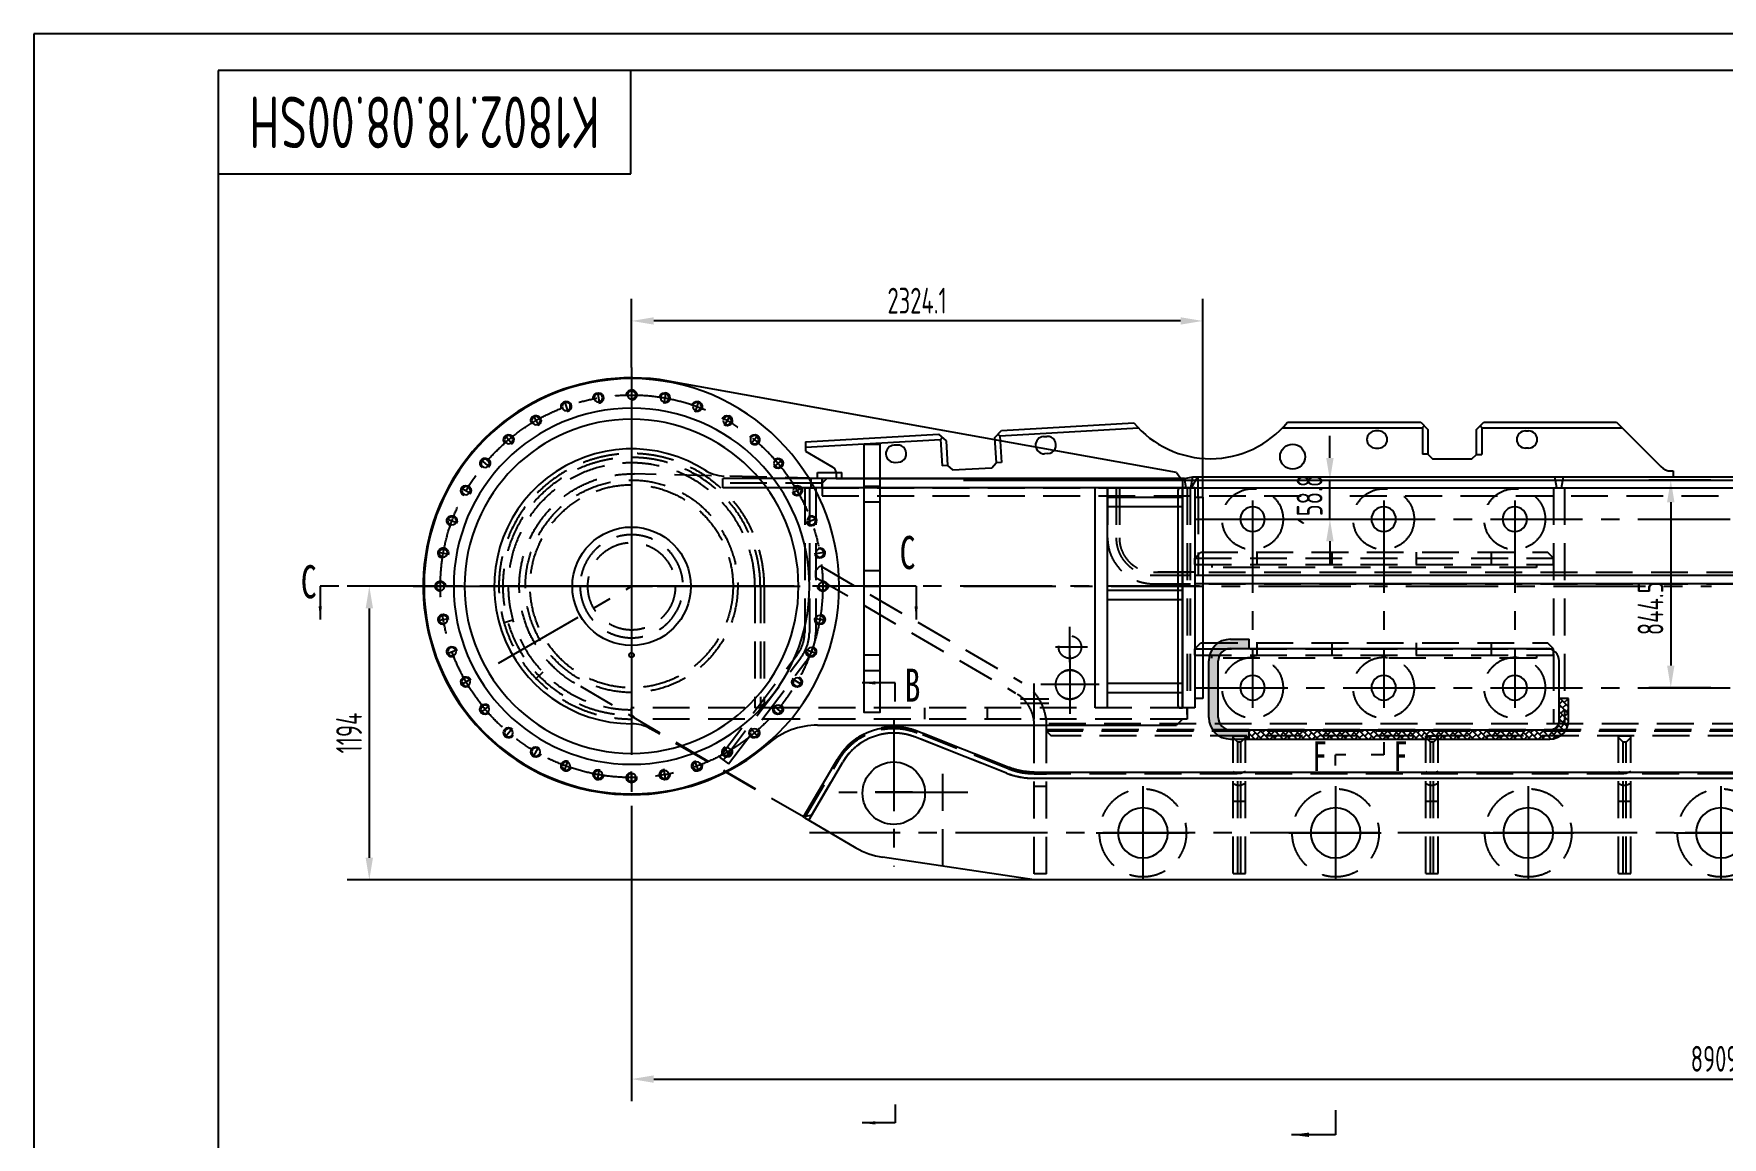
# Model space of a CAD drawing. Header units: millimetres. Extents: x -409 to 12191, y 126 to 9211.
# Drawn here: x -409 to 6462, y 4723 to 9211 of the extents above; entities that cross this region are included whole.
import ezdxf
from ezdxf.enums import TextEntityAlignment as Align

# ---------------------------------------------------------------- set-up
doc = ezdxf.new("R2010")
doc.units = ezdxf.units.MM
doc.header["$LTSCALE"] = 300
doc.linetypes.add('F', pattern=[0.75, 0.5, -0.25])
doc.linetypes.add('G', pattern=[2, 1.25, -0.25, 0.25, -0.25])
for name, color, linetype in [('01', 7, 'Continuous'), ('02', 1, 'Continuous'), ('04', 2, 'F'), ('05', 4, 'G'), ('08', 1, 'Continuous'), ('11', 3, 'Continuous')]:
    doc.layers.add(name, color=color, linetype=linetype)
doc.styles.get("Standard").update_dxf_attribs({"font": 'isocp', "width": 0.707, "bigfont": 'intecad.shx'})
doc.dimstyles.new('INTE', dxfattribs={"dimscale": 30, "dimtxt": 3.5, "dimasz": 3, "dimexe": 3, "dimexo": 0, "dimgap": 1, "dimtad": 1, "dimdec": 3, "dimdsep": 46, "dimtxsty": 'Standard', "dimcen": 0, "dimclrd": 1, "dimclre": 1, "dimclrt": 3, "dimaunit": 1, "dimadec": 0, "dimazin": 0, "dimtfac": 1, "dimtdec": 3, "dimtmove": 0, "dimatfit": 0, "dimfxl": 1, "dimarcsym": 0})

# ---------------------------------------------------------------- blocks, each defined once
blk = doc.blocks.new('qwerqwer')
at = {"layer": '01'}
for p, q in [((2543.1, 13184.2), (2275.9, 13289.4)), ((1841.6, 12952.1), (1979.9, 13187.3)), ((2646.9, 13143.3), (2589, 13166.1)), ((9410.6, 13122.1), (2758.6, 13122.1)), ((1841.6, 12952.1), (2033.7, 12839.8)), ((2758.6, 12709.1), (2142.4, 12801.5)), ((8686.6, 12709.1), (2758.6, 12709.1))]:
    blk.add_line(p, q, dxfattribs=at)
for centre, radius, start, end in [((2187.6, 13065.1), 241, 68.51198, 149.5479), ((2758.6, 13427.1), 305, 248.51198, 270), ((2187.6, 13103.1), 305, 239.68437, 261.47489)]:
    blk.add_arc(centre, radius, start, end, dxfattribs=at)
at = {"layer": '05'}
for p, q in [((2187.6, 13366.1), (2187.6, 12764.1)), ((2187.6, 13144.5), (2187.6, 13061.7)), ((2488.6, 13065.1), (1886.6, 13065.1)), ((3201.6, 13042.6), (3201.6, 12757.6)), ((3985.6, 13042.6), (3985.6, 12757.6)), ((4769.6, 13042.6), (4769.6, 12757.6)), ((5553.6, 13042.6), (5553.6, 12757.6)), ((3344.1, 12900.1), (3059.1, 12900.1)), ((4128.1, 12900.1), (3843.1, 12900.1)), ((4912.1, 12900.1), (4627.1, 12900.1)), ((5693.1, 12900.1), (5408.1, 12900.1))]:
    blk.add_line(p, q, dxfattribs=at)
at = {"layer": '05', "color": 4, "linetype": 'G'}
blk.add_line((9413.6, 12900.1), (1844.6, 12900.1), dxfattribs=at)
blk = doc.blocks.new('*D212')
at = {"layer": '08', "color": 1, "lineweight": -2}
for p, q in [((2024, 6070.7), (2024, 4869.3)), ((10933.2, 5755.8), (10933.2, 4869.3)), ((2114, 4959.3), (10843.2, 4959.3))]:
    blk.add_line(p, q, dxfattribs=at)
at = {"layer": '08', "color": 1}
for points in [[(2114, 4974.3), (2114, 4944.3), (2024, 4959.3)], [(10843.2, 4974.3), (10843.2, 4944.3), (10933.2, 4959.3)]]:
    blk.add_solid(points, dxfattribs=at)
at = {"layer": 'Defpoints', "color": 0}
for p in [(2024, 6070.7), (10933.2, 5755.8), (10933.2, 4959.3)]:
    blk.add_point(p, dxfattribs=at)
at = {"layer": '08', "color": 3, "insert": (6478.6, 5041.8), "char_height": 105, "attachment_point": 5}
blk.add_mtext('8909{\\C3;%%p9}', dxfattribs=at)
blk = doc.blocks.new('w4weeee')
blk.add_line((3493, 13726.1), (3527.2, 13735.1))
at = {"layer": '01'}
blk.add_line((3568.6, 15064.5), (3568.6, 15102.5), dxfattribs=at)
at = {"layer": '01', "color": 7, "linetype": 'Continuous'}
for centre, radius, start, end in [((2793.6, 14664.5), 559, 56.78727, 270), ((3174.6, 15264.5), 152, 234.65152, 268.55315), ((2793.6, 13953.5), 152, 60.05033, 90)]:
    blk.add_arc(centre, radius, start, end, dxfattribs=at)
at = {"layer": '02', "color": 1, "linetype": 'Continuous'}
blk.add_line((3498.2, 13723.1), (3493, 13726.1), dxfattribs=at)
at = {"layer": '04', "color": 2, "linetype": 'F'}
for p, q in [((3568.6, 15102.5), (3170.7, 15112.6)), ((4765.6, 15064.5), (3568.6, 15064.5)), ((4730.6, 15064.5), (4730.6, 14861.5)), ((4765.6, 15064.5), (4765.6, 14861.5)), ((4917.6, 14709.5), (11083.6, 14709.5)), ((4917.6, 14674.5), (11051.6, 14674.5)), ((3492.8, 13726.1), (2869.5, 14085.2)), ((4319.8, 13904.7), (3948.8, 14050.8)), ((4326.8, 13922.4), (3955.8, 14068.4)), ((4329, 13928), (3958, 14074)), ((3493, 13726.2), (3631.3, 13961.3)), ((3501.2, 13728.3), (3636.4, 13958.3)), ((3527.3, 13735.1), (3652.8, 13948.7)), ((4431.6, 13908.5), (11051.6, 13908.5)), ((4431.6, 13902.5), (11051.6, 13902.5)), ((4431.6, 13883.5), (11083.6, 13883.5)), ((3493, 13726.1), (3527.2, 13735.1))]:
    blk.add_line(p, q, dxfattribs=at)
for centre, radius in [((2793.6, 14664.5), 178), ((4577.6, 14264.5), 59)]:
    blk.add_circle(centre, radius, dxfattribs=at)
for centre, radius, start, end in [((4917.6, 14861.5), 187, 180, 270), ((4917.6, 14861.5), 152, 180, 270), ((3860.6, 13826.5), 266, 68.51198, 149.5479), ((3860.6, 13826.5), 260, 68.51198, 149.5479), ((3860.6, 13826.5), 241, 68.51198, 149.5479), ((4431.6, 14188.5), 305, 248.51198, 270), ((4431.6, 14188.5), 286, 248.51198, 270), ((4431.6, 14188.5), 280, 248.51198, 270)]:
    blk.add_arc(centre, radius, start, end, dxfattribs=at)
at = {"layer": '05'}
for p, q in [((2793.6, 15232.9), (2793.6, 14177.5)), ((3280.6, 14664.5), (2306.6, 14664.5)), ((4577.6, 14383.5), (4577.6, 14145.5)), ((4696.6, 14264.5), (4458.6, 14264.5)), ((3860.6, 13902.6), (3860.6, 13750.4)), ((3936.7, 13826.5), (3784.4, 13826.5)), ((3884.8, 13826.5), (3836.3, 13826.5)), ((3860.6, 13850.8), (3860.6, 13802.2))]:
    blk.add_line(p, q, dxfattribs=at)
at = {"layer": '05', "color": 4, "linetype": 'G'}
for p, q in [((4431.6, 14142.9), (4431.6, 14268.9)), ((4375.9, 14207), (4492.1, 14207))]:
    blk.add_line(p, q, dxfattribs=at)
blk = doc.blocks.new('ewwe')
for p, q in [((2439.2, 14125.3), (2413.2, 14080.3)), ((2439.2, 14125.3), (7072.3, 14125.3)), ((7072.3, 14125.3), (7080.2, 14080.3)), ((2108.2, 14080.3), (7525.2, 14080.3)), ((8426.2, 13860.8), (7682.8, 14059.6))]:
    blk.add_line(p, q)
blk.add_arc((7525.2, 13470.3), 610, 75.02904, 90)
at = {"layer": '04', "color": 2, "linetype": 'F'}
for p, q in [((2121.2, 14080.3), (2121.2, 13877.3)), ((7080.2, 14080.3), (7080.2, 14042.3)), ((7080.2, 14042.3), (7525.2, 14042.3)), ((8381.2, 13833.5), (7673, 14022.9)), ((8381.2, 13725.3), (8381.2, 13872.9)), ((8426.2, 13860.8), (8426.2, 13725.3)), ((2260.2, 13738.3), (8426.2, 13738.3))]:
    blk.add_line(p, q, dxfattribs=at)
at = {"layer": '04'}
blk.add_line((8419.2, 13862.7), (8381.2, 13833.5), dxfattribs=at)
at = {"layer": '04', "color": 2, "linetype": 'F'}
for centre, radius, start, end in [((7525.2, 13470.3), 572, 75.02904, 90), ((2260.2, 13877.3), 139, 180, 270)]:
    blk.add_arc(centre, radius, start, end, dxfattribs=at)
blk = doc.blocks.new('ereeryyyyyy')
at = {"layer": '01', "color": 7, "linetype": 'Continuous'}
for p, q in [((8984.9, 9763.1), (9355.9, 9909.2)), ((9820.9, 9561.3), (9682.6, 9796.5)), ((8882.3, 9743.7), (2262.3, 9743.7))]:
    blk.add_line(p, q, dxfattribs=at)
blk.add_arc((9453.3, 9661.7), 266, 30.4521, 111.48802, dxfattribs=at)
at = {"layer": '04', "color": 2, "linetype": 'F'}
for p, q in [((9745.3, 10937.7), (10509, 10956.5)), ((9745.3, 10937.7), (9745.3, 10867.7)), ((9745.3, 10899.7), (3131.3, 10899.7)), ((7597, 10867.7), (3131.3, 10867.7)), ((9745.3, 10867.7), (7742, 10867.7)), ((9820.9, 9561.3), (10751, 10105.2)), ((8987.1, 9757.5), (9358.1, 9903.6)), ((9812.7, 9563.4), (9677.4, 9793.4)), ((9820.9, 9561.3), (9786.7, 9570.2)), ((9815.7, 9558.2), (9799.3, 9548.7)), ((9815.7, 9558.2), (9820.9, 9561.3))]:
    blk.add_line(p, q, dxfattribs=at)
for centre, radius in [((10520.3, 10499.7), 209.5), ((8736.3, 10099.7), 59)]:
    blk.add_circle(centre, radius, dxfattribs=at)
for centre, radius, start, end in [((10520.3, 10499.7), 457, 300.31688, 91.41468), ((9453.3, 9661.7), 260, 30.4521, 111.48802), ((8882.3, 10023.7), 280, 270, 291.48802)]:
    blk.add_arc(centre, radius, start, end, dxfattribs=at)
at = {"layer": '05', "color": 4, "linetype": 'G'}
for p, q in [((10520.3, 10986.7), (10520.3, 10012.7)), ((10033.3, 10499.7), (11007.3, 10499.7)), ((8736.3, 10218.7), (8736.3, 9980.7)), ((8617.3, 10099.7), (8855.3, 10099.7)), ((8882.3, 9959.5), (8882.3, 10085.5)), ((8937.9, 10023.7), (8821.8, 10023.7)), ((9429, 9661.7), (9477.6, 9661.7)), ((9453.3, 9685.9), (9453.3, 9637.4))]:
    blk.add_line(p, q, dxfattribs=at)
blk = doc.blocks.new('55555')
at = {"layer": '04', "color": 2, "linetype": 'F'}
for p, q in [((12461.6, -2661.9), (8702.6, -2661.9)), ((8702.6, -2692.9), (8702.6, -2661.9)), ((12443.4, -2711.9), (12461.6, -2661.9)), ((12452.5, -2686.9), (8702.6, -2686.9)), ((12450.4, -2692.9), (8702.6, -2692.9)), ((8702.6, -2692.9), (8721.6, -2711.9)), ((12443.4, -2711.9), (8721.6, -2711.9))]:
    blk.add_line(p, q, dxfattribs=at)
blk = doc.blocks.new('1q3wwww')
at = {"layer": '01'}
for p, q in [((9835, 13236.7), (9862.3, 13267.3)), ((9856.5, 13245), (10419.9, 13277.4)), ((9862.3, 13267.3), (10401.2, 13298.4)), ((11007, 13278.4), (11576.1, 13278.4)), ((11026.5, 13300.4), (11569.6, 13300.4)), ((11398, 13265.4), (11385, 13265.4)), ((11569.6, 13300.4), (11598.1, 13271.7)), ((11576.1, 13278.8), (11575.8, 13170.5)), ((11576.1, 13278.8), (11583.6, 13286.3)), ((11598.1, 13271.7), (11597.8, 13170.5)), ((11795.8, 13270.8), (11825.6, 13300.4)), ((11795.8, 13169.8), (11795.8, 13270.8)), ((11817.8, 13278.4), (11810.7, 13285.6)), ((11817.8, 13278.4), (12387.5, 13278.4)), ((11817.8, 13278.4), (11817.8, 13169.8)), ((11825.6, 13300.4), (12365.5, 13300.4)), ((11995, 13265.4), (12008, 13265.4)), ((12365.5, 13300.4), (12545.9, 13120)), ((9065.5, 13221.4), (9606.7, 13252.6)), ((9065.5, 13199.4), (9614.9, 13231)), ((9438.5, 13207.8), (9425.5, 13207.1)), ((9606.7, 13252.6), (9637.3, 13225.3)), ((9614.9, 13231), (9622, 13239)), ((9614.9, 13231), (9621.2, 13123.2)), ((9637.3, 13225.3), (9643.1, 13124.5)), ((9835, 13236.7), (9840.8, 13135.9)), ((9856.5, 13245), (9848.6, 13252)), ((9856.5, 13245), (9862.8, 13137.1)), ((10034.5, 13242.2), (10047.5, 13243)), ((11385, 13195.4), (11398, 13195.4)), ((12008, 13195.4), (11995, 13195.4)), ((9429.5, 13137.2), (9442.5, 13138)), ((9643.1, 13124.5), (9621.2, 13123.2)), ((9643.1, 13124.5), (9663.2, 13106.6)), ((9822.9, 13115.8), (9840.8, 13135.9)), ((9862.8, 13137.1), (9840.8, 13135.9)), ((10051.5, 13173.1), (10038.5, 13172.3)), ((11597.8, 13170.5), (11575.8, 13170.5)), ((11597.8, 13170.5), (11616.7, 13151.4)), ((11616.7, 13151.4), (11777.2, 13151.4)), ((11777.2, 13151.4), (11795.8, 13169.8)), ((11795.8, 13169.8), (11817.8, 13169.8)), ((9189.5, 13096.4), (9189.5, 13071.4)), ((9189.5, 13071.4), (10607.5, 13071.4)), ((9663.2, 13106.6), (9822.9, 13115.8)), ((10607.5, 13071.4), (10641.5, 13078.4)), ((10641.5, 13078.4), (12596.5, 13078.4)), ((12588.3, 13102.4), (12596.5, 13102.4)), ((12596.5, 13102.4), (12596.5, 13077.4))]:
    blk.add_line(p, q, dxfattribs=at)
at = {"layer": '01', "color": 7, "linetype": 'Continuous'}
for p, q in [((9065.5, 13221.4), (9065.5, 13183.4)), ((9065.5, 13183.4), (9177.1, 13118))]:
    blk.add_line(p, q, dxfattribs=at)
at = {"layer": '01'}
blk.add_circle((11047.5, 13160.4), 51, dxfattribs=at)
for centre, radius, start, end in [((10713, 13558.4), 406, 219.82054, 320.54596), ((11385, 13230.4), 35, 90, 270), ((11398, 13230.4), 35, 270, 90), ((11995, 13230.4), 35, 90, 270), ((12008, 13230.4), 35, 270, 90), ((9427.5, 13172.2), 35, 93.29936, 273.29936), ((9440.5, 13172.9), 35, 273.29936, 93.29936), ((10036.5, 13207.3), 35, 93.29936, 273.29936), ((10049.5, 13208), 35, 273.29936, 93.29936), ((12588.3, 13162.4), 60, 225, 270)]:
    blk.add_arc(centre, radius, start, end, dxfattribs=at)
at = {"layer": '01', "color": 7, "linetype": 'Continuous'}
blk.add_arc((9164.5, 13096.4), 25, 0, 59.62597, dxfattribs=at)
blk = doc.blocks.new('WREQWRTWQ E')
for p, q in [((5762.2, 13090.2), (5770.1, 13135.2)), ((5770.1, 13135.2), (7405.3, 13135.2)), ((7413.2, 13090.2), (7405.3, 13135.2)), ((5762.2, 13090.2), (7413.2, 13090.2))]:
    blk.add_line(p, q)
blk = doc.blocks.new('53433467755')
blk.add_circle((11104.6, 1421), 101.7)
at = {"layer": '04', "color": 2, "linetype": 'F'}
blk.add_circle((11104.6, 1421), 178, dxfattribs=at)
at = {"layer": '05'}
for p, q in [((11104.6, 1611), (11104.6, 1231)), ((11294.6, 1421), (10914.6, 1421))]:
    blk.add_line(p, q, dxfattribs=at)
blk = doc.blocks.new('*D216')
at = {"layer": '08', "color": 1, "lineweight": -2}
for p, q in [((2024, 7853.2), (2024, 8132.9)), ((4348.1, 7325.7), (4348.1, 8132.9)), ((4258.1, 8042.9), (2114, 8042.9))]:
    blk.add_line(p, q, dxfattribs=at)
at = {"layer": '08', "color": 1}
for points in [[(2114, 8057.9), (2114, 8027.9), (2024, 8042.9)], [(4258.1, 8057.9), (4258.1, 8027.9), (4348.1, 8042.9)]]:
    blk.add_solid(points, dxfattribs=at)
at = {"layer": 'Defpoints', "color": 0}
for p in [(2024, 8042.9), (2024, 7853.2), (4348.1, 7325.7)]:
    blk.add_point(p, dxfattribs=at)
at = {"layer": '08', "color": 3, "insert": (3186, 8125.4), "char_height": 105, "attachment_point": 5}
blk.add_mtext('2324.1', dxfattribs=at)
blk = doc.blocks.new('rewererrere')
at = {"layer": '01'}
blk.add_circle((11298.3, 3260.6), 16.8, dxfattribs=at)
at = {"layer": '02'}
blk.add_arc((11298.3, 3260.6), 21, 260, 170, dxfattribs=at)
at = {"layer": '05'}
blk.add_line((11322.3, 3260.6), (11274.3, 3260.6), dxfattribs=at)
blk = doc.blocks.new('EREERRETERTERTETRT')
at = {"layer": '04', "color": 2, "linetype": 'F'}
for p, q in [((5054.6, 13267.4), (2793.6, 13267.4)), ((2793.6, 13241.4), (2793.6, 13267.4)), ((2793.6, 13267.4), (2793.6, 13241.4)), ((3987.6, 13222.4), (3987.6, 13267.4)), ((4241.6, 13222.4), (4241.6, 13267.4)), ((5054.6, 13267.4), (5054.6, 13222.4)), ((5054.6, 13241.4), (5054.6, 13267.4)), ((2793.6, 13241.4), (2812.6, 13222.4)), ((5054.6, 13222.4), (2812.6, 13222.4))]:
    blk.add_line(p, q, dxfattribs=at)
blk = doc.blocks.new('EWRERTERTE')
for p, q in [((5011, 14725.8), (2943.5, 15097)), ((3550.2, 13697.4), (5010.6, 13697.4)), ((5035.6, 13722.4), (5010.6, 13697.4))]:
    blk.add_line(p, q)
for centre, radius, start, end in [((2793.6, 14262.4), 848, 79.81838, 310.96974), ((5026.6, 14652.4), 10, 90, 180), ((5026.6, 13777.4), 10, 180, 270)]:
    blk.add_arc(centre, radius, start, end)
at = {"layer": '01', "color": 7, "linetype": 'Continuous'}
for p, q in [((5011, 14725.8), (5028.6, 14700.4)), ((5016.6, 14652.4), (5016.6, 13777.4)), ((5035.6, 14662.4), (5035.6, 13767.4))]:
    blk.add_line(p, q, dxfattribs=at)
at = {"layer": '01'}
blk.add_arc((3550.6, 13392.4), 305, 90, 131.22486, dxfattribs=at)
at = {"layer": '05'}
blk.add_line((5105.3, 14262.4), (1900.6, 14262.4), dxfattribs=at)
blk = doc.blocks.new('www')
at = {"layer": '01'}
for radius in [844.5, 724, 679.5]:
    blk.add_circle((10520.3, 10653), radius, dxfattribs=at)
at = {"layer": '05'}
for p, q in [((10520.3, 11542.5), (10520.3, 9763.5)), ((11409.8, 10653), (9630.8, 10653))]:
    blk.add_line(p, q, dxfattribs=at)
blk = doc.blocks.new('rrrrgtrwr')
at = {"layer": '04', "color": 2, "linetype": 'F'}
for p, q in [((13943.2, 13507.1), (13943.2, 13012.1)), ((13965.2, 13507.1), (13965.2, 13015.1)), ((13981.2, 13507.1), (13981.2, 13031.1)), ((12958.6, 13368.8), (12922.1, 13358.3)), ((13080.1, 13158.4), (13052.7, 13132)), ((13962.2, 13012.1), (13943.2, 13012.1)), ((13962.2, 13012.1), (13981.2, 13031.1))]:
    blk.add_line(p, q, dxfattribs=at)
for radius in [540, 524, 502]:
    blk.add_arc((13441.2, 13507.1), radius, 0, 270, dxfattribs=at)
at = {"layer": '05'}
blk.add_line((13441.2, 14097.6), (13441.2, 12912.9), dxfattribs=at)
at = {"layer": '05', "color": 4, "linetype": 'G'}
for p, q in [((14026.3, 13507.1), (12824.2, 13507.1)), ((12899.4, 13194.4), (13441.2, 13507.1))]:
    blk.add_line(p, q, dxfattribs=at)
blk = doc.blocks.new('*D217')
at = {"layer": '08', "color": 1, "lineweight": -2}
for p, q in [((1131, 6963.7), (866.7, 6963.7)), ((956.7, 6873.7), (956.7, 5859.7)), ((3662, 5769.7), (866.7, 5769.7))]:
    blk.add_line(p, q, dxfattribs=at)
at = {"layer": '08', "color": 1}
for points in [[(941.7, 6873.7), (971.7, 6873.7), (956.7, 6963.7)], [(941.7, 5859.7), (971.7, 5859.7), (956.7, 5769.7)]]:
    blk.add_solid(points, dxfattribs=at)
at = {"layer": 'Defpoints', "color": 0}
for p in [(1131, 6963.7), (956.7, 5769.7), (3662, 5769.7)]:
    blk.add_point(p, dxfattribs=at)
at = {"layer": '08', "color": 3, "insert": (874.2, 6366.7), "char_height": 105, "attachment_point": 5, "rotation": 90}
blk.add_mtext('1194', dxfattribs=at)
blk = doc.blocks.new('q3tqtq')
at = {"layer": '04', "color": 2, "linetype": 'F'}
for radius in [432, 413]:
    blk.add_circle((3910.1, 4334.9), radius, dxfattribs=at)
at = {"layer": '05'}
blk.add_line((3910.1, 4796.9), (3910.1, 3872.9), dxfattribs=at)
at = {"layer": '05', "color": 4, "linetype": 'G'}
blk.add_line((3414.9, 4334.9), (4392.4, 4334.9), dxfattribs=at)
blk = doc.blocks.new('*D218')
at = {"layer": '08', "color": 1, "lineweight": -2}
for p, q in [((4865.9, 7485.5), (4865.9, 7575.5)), ((3679, 7395.5), (4955.9, 7395.5)), ((4865.9, 7236.7), (4865.9, 7395.5)), ((4393, 7236.7), (4955.9, 7236.7)), ((4865.9, 7146.7), (4865.9, 7056.7))]:
    blk.add_line(p, q, dxfattribs=at)
at = {"layer": '08', "color": 1}
for points in [[(4850.9, 7485.5), (4880.9, 7485.5), (4865.9, 7395.5)], [(4850.9, 7146.7), (4880.9, 7146.7), (4865.9, 7236.7)]]:
    blk.add_solid(points, dxfattribs=at)
at = {"layer": 'Defpoints', "color": 0}
for p in [(3679, 7395.5), (4865.9, 7395.5), (4393, 7236.7)]:
    blk.add_point(p, dxfattribs=at)
at = {"layer": '08', "color": 3, "insert": (4783.4, 7316.1), "char_height": 105, "attachment_point": 5, "rotation": 90}
blk.add_mtext('158.8', dxfattribs=at)
blk = doc.blocks.new('WWEW W')
for p, q in [((7838.3, 7043.2), (5952.3, 7043.2)), ((5952.3, 7043.2), (5952.3, 7005.2)), ((7838.3, 7043.2), (7831.7, 7005.2)), ((7831.7, 7005.2), (5952.3, 7005.2))]:
    blk.add_line(p, q)
at = {"layer": '04', "color": 2, "linetype": 'F'}
for p, q in [((6357.3, 7024.2), (5952.3, 7024.2)), ((6357.3, 7024.2), (5952.3, 7024.2)), ((6311.3, 7005.2), (6311.3, 7043.2)), ((6357.3, 7024.2), (6357.3, 7043.2)), ((6357.3, 7024.2), (6376.3, 7005.2))]:
    blk.add_line(p, q, dxfattribs=at)
blk = doc.blocks.new('ewewewwwwe')
at = {"layer": '01'}
for centre in [(8196.2, 3792.3), (8196.2, 3106.6)]:
    blk.add_circle(centre, 50, dxfattribs=at)
at = {"layer": '05', "color": 4, "linetype": 'G'}
blk.add_line((8196.2, 3867.6), (8196.2, 3024.8), dxfattribs=at)
blk = doc.blocks.new('wew3tt')
for p, q in [((52.7, 12941.4), (52.7, 12046.4)), ((102.7, 12046.4), (102.7, 12941.4)), ((52.7, 12046.4), (102.7, 12046.4))]:
    blk.add_line(p, q)
at = {"layer": '01'}
blk.add_line((52.7, 12941.4), (102.7, 12941.4), dxfattribs=at)
at = {"layer": '04', "color": 2, "linetype": 'F'}
for p, q in [((71.7, 12941.4), (71.7, 12046.4)), ((83.7, 12941.4), (83.7, 12046.4))]:
    blk.add_line(p, q, dxfattribs=at)
blk = doc.blocks.new('rrrrr')
at = {"layer": '04'}
for p, q in [((6475.6, 9441.5), (5155.6, 9441.5)), ((6475.6, 9453.5), (6475.6, 9441.5))]:
    blk.add_line(p, q, dxfattribs=at)
blk = doc.blocks.new('wwtereer')
at = {"layer": '04', "color": 2, "linetype": 'F'}
for p, q in [((9948.8, 14122.2), (9973.8, 14147.2)), ((9948.8, 14097.2), (9948.8, 14122.2)), ((9948.8, 14122.2), (11408.8, 14122.2)), ((9948.8, 14097.2), (11408.8, 14097.2)), ((9973.8, 14147.2), (11383.8, 14147.2)), ((10201.8, 14147.2), (10201.8, 14097.2)), ((10506.8, 14147.2), (10506.8, 14097.2)), ((10849.8, 14147.2), (10849.8, 14097.2)), ((11154.8, 14147.2), (11154.8, 14097.2)), ((11408.8, 14122.2), (11383.8, 14147.2)), ((11408.8, 14097.2), (11408.8, 14122.2))]:
    blk.add_line(p, q, dxfattribs=at)
blk = doc.blocks.new('335555555')
at = {"layer": '04', "color": 2, "linetype": 'F'}
for p, q in [((6154.1, 8043.3), (6154.1, 7484.3)), ((6154.1, 8043.3), (6204.1, 8043.3)), ((6173.1, 8043.3), (6173.1, 7509.3)), ((6185.1, 8043.3), (6185.1, 7509.3)), ((6204.1, 8043.3), (6204.1, 7484.3)), ((6204.1, 7751.3), (6154.1, 7751.3)), ((6154.1, 7677.5), (6173.1, 7685.3)), ((6154.1, 7628.5), (6173.1, 7636.3)), ((6185.1, 7685.3), (6173.1, 7685.3)), ((6185.1, 7636.3), (6173.1, 7636.3)), ((6204.1, 7677.5), (6185.1, 7685.3)), ((6204.1, 7628.5), (6185.1, 7636.3)), ((6173.1, 7509.3), (6154.1, 7490.3)), ((6185.1, 7509.3), (6173.1, 7509.3)), ((6185.1, 7509.3), (6204.1, 7490.3)), ((6154.1, 7484.3), (6204.1, 7484.3))]:
    blk.add_line(p, q, dxfattribs=at)
blk = doc.blocks.new('WREWRETERTE')
for p, q in [((6030.3, 12945), (6038.2, 12990)), ((6038.2, 12990), (7511.3, 12990)), ((7519.3, 12945), (7511.3, 12990)), ((6030.3, 12945), (7519.3, 12945))]:
    blk.add_line(p, q)
blk = doc.blocks.new('A$C5EAE2814')
blk.add_lwpolyline([(64, 1092), (0, 1092), (0, 0), (64, 0)], close=True)
at = {"layer": '04', "color": 2, "linetype": 'F'}
for p, q in [((64, 921), (0, 921)), ((64, 857), (0, 857)), ((64, 578), (0, 578)), ((64, 514), (0, 514)), ((64, 235), (0, 235)), ((64, 171), (0, 171))]:
    blk.add_line(p, q, dxfattribs=at)
blk = doc.blocks.new('eerrfdrrr')
at = {"layer": '04', "color": 2, "linetype": 'F'}
for p, q in [((-2706.2, 8400.9), (-2687.7, 8419.1)), ((-2705.8, 8371.8), (-2706.2, 8400.9)), ((-2687.7, 8419.1), (-2680.7, 8415.1)), ((-2680.7, 8415.1), (-1867.7, 7945.2)), ((-2705.8, 8371.8), (-1892.7, 7901.9)), ((-1816.8, 7167.3), (-1816.8, 7770.3)), ((-1766.8, 7167.3), (-1766.8, 7770.3)), ((-1816.8, 7573.8), (-1766.8, 7573.8)), ((-1816.8, 7522.8), (-1766.8, 7522.8)), ((-1766.8, 7167.3), (-1816.8, 7167.3))]:
    blk.add_line(p, q, dxfattribs=at)
for radius in [202, 152]:
    blk.add_arc((-1968.8, 7770.3), radius, 0, 59.97472, dxfattribs=at)
blk = doc.blocks.new('wewwewerwerw')
at = {"layer": '04', "color": 2, "linetype": 'F'}
for p, q in [((5391, 4260.9), (5391, 3673.4)), ((5391, 4260.9), (5436, 4260.9)), ((5410, 4260.9), (5410, 3673.4)), ((5436, 4260.9), (5436, 3673.4)), ((5045, 3165.9), (5360.1, 3581.6)), ((5060.1, 3154.4), (5375.3, 3570.1)), ((5080.9, 3138.7), (5396, 3554.4)), ((5045, 3165.9), (5080.9, 3138.7))]:
    blk.add_line(p, q, dxfattribs=at)
for radius in [152, 171, 197]:
    blk.add_arc((5239, 3673.4), radius, 322.83375, 0, dxfattribs=at)
blk = doc.blocks.new('*D230')
at = {"layer": '08', "color": 1, "lineweight": -2}
for p, q in [((6415.9, 7395.5), (6163.1, 7395.5)), ((6253.1, 7305.5), (6253.1, 6641)), ((6415.9, 6551), (6163.1, 6551))]:
    blk.add_line(p, q, dxfattribs=at)
at = {"layer": '08', "color": 1}
for points in [[(6238.1, 7305.5), (6268.1, 7305.5), (6253.1, 7395.5)], [(6238.1, 6641), (6268.1, 6641), (6253.1, 6551)]]:
    blk.add_solid(points, dxfattribs=at)
at = {"layer": 'Defpoints', "color": 0}
for p in [(6415.9, 7395.5), (6253.1, 6551), (6415.9, 6551)]:
    blk.add_point(p, dxfattribs=at)
at = {"layer": '08', "color": 3, "insert": (6170.6, 6874), "char_height": 105, "attachment_point": 5, "rotation": 90}
blk.add_mtext('844.5', dxfattribs=at)
blk = doc.blocks.new('*U272', base_point=(251.96, 168.31))
at = {"layer": '01'}
for p, q in [((251.96, 168.31), (251.96, 182.31)), ((195.96, 168.31), (251.96, 168.31))]:
    blk.add_line(p, q, dxfattribs=at)
blk = doc.blocks.new('*U273')
at = {"layer": '04'}
blk.add_blockref('*U272', (0, 0), dxfattribs=at)
blk = doc.blocks.new('*U274')
at = {"layer": '01'}
for points in [[(415, 292), (25, 292)], [(25, 292), (25, 5)]]:
    blk.add_lwpolyline(points, dxfattribs=at)
at = {"layer": '02'}
for points in [[(420, 297), (0, 297)], [(0, 297), (0, 0)]]:
    blk.add_lwpolyline(points, dxfattribs=at)

msp = doc.modelspace()

# ---------------------------------------------------------------- hatches: boundary and pattern name
at = {"layer": '02'}
h = msp.add_hatch(color=256, dxfattribs=at)
h.paths.add_polyline_path([(4460.9753, 6748.1938), (4537.9753, 6748.1938), (4537.9753, 6733.6938), (4412.5836, 6733.6938, -0.146599466)])
h.paths.add_polyline_path([(4412.5836, 6733.6938), (4537.9753, 6733.6938), (4537.9753, 6710.1938), (4460.9753, 6710.1938, 0.061468622), (4448.82, 6708.6938), (4387.5467, 6708.6938, -0.101552066)])
h.paths.add_polyline_path([(4387.5467, 6708.6938), (4448.82, 6708.6938, 0.212081571), (4416.842, 6683.6938), (4376.1711, 6683.6938, -0.078510632)])
h.paths.add_polyline_path([(4385.9753, 6683.6938), (4416.842, 6683.6938, 0.06439205), (4412.3157, 6671.6938), (4385.9753, 6671.6938)])
h.paths.add_polyline_path([(4372.9753, 6660.1938, -0.067684535), (4376.1711, 6683.6938), (4385.9753, 6683.6938), (4385.9753, 6671.6938), (4412.3157, 6671.6938, 0.058084611), (4410.9753, 6660.1938), (4410.9753, 6550.9938), (4372.9753, 6550.9938)])
h.paths.add_polyline_path([(4372.9753, 6550.9938), (4410.9753, 6550.9938), (4410.9753, 6430.1938, 0.134600337), (4417.9666, 6404.6938), (4376.7509, 6404.6938, -0.073629969), (4372.9753, 6430.1938)])
h.paths.add_polyline_path([(4376.7509, 6404.6938), (4417.9666, 6404.6938, 0.264847128), (4460.9753, 6380.1938), (4537.9753, 6380.1938), (4537.9753, 6379.6938), (4388.9076, 6379.6938, -0.079473317)])
h.paths.add_polyline_path([(4393.5086, 6373.6938), (4537.9753, 6373.6938), (4537.9753, 6354.6938), (4415.7674, 6354.6938, -0.083722661)])
h.paths.add_polyline_path([(4415.7674, 6354.6938), (4471.9753, 6354.6938), (4471.9753, 6342.1938), (4460.9753, 6342.1938, -0.135704344)])
h.paths.add_polyline_path([(4471.9753, 6354.6938), (4521.9753, 6354.6938), (4521.9753, 6348.6938), (4515.4753, 6342.1938), (4478.4753, 6342.1938), (4471.9753, 6348.6938)])
h.paths.add_polyline_path([(4388.9076, 6379.6938), (4537.9753, 6379.6938), (4537.9753, 6373.6938), (4393.5086, 6373.6938, -0.021490155)])
h.paths.add_polyline_path([(4500.5003, 6677.2948), (4299.7981, 6677.2948), (4299.7981, 6598.5345), (4500.5003, 6598.5345)], flags=9)
h = msp.add_hatch(dxfattribs=at)
h.set_pattern_fill('AR-B88', color=256, scale=0.1, angle=45, style=0)
h.set_pattern_definition([(135, (12544.284, 3444.37), (14.36841, 14.36841), []), (45, (12544.284, 3444.37), (21.552615, 7.184205), [20.32, -20.32])])
h.paths.add_polyline_path([(4537.9753, 6354.6938), (5255.9753, 6354.6938), (5255.9753, 6342.1938), (4537.9753, 6342.1938)])
h.paths.add_polyline_path([(4537.9753, 6373.6938), (5822.5849, 6373.6938, -0.091141319), (5802.7335, 6354.6938), (4537.9753, 6354.6938)])
h.paths.add_polyline_path([(5305.9753, 6354.6938), (5802.7335, 6354.6938, -0.146460537), (5760.9753, 6342.1938), (5305.9753, 6342.1938)])
h.paths.add_polyline_path([(5255.9753, 6348.6938), (5255.9753, 6354.6938), (5305.9753, 6354.6938), (5305.9753, 6348.6938), (5299.4753, 6342.1938), (5262.4753, 6342.1938)])
h.paths.add_polyline_path([(4537.9753, 6379.6938), (5826.502, 6379.6938, -0.023583585), (5822.5849, 6373.6938), (4537.9753, 6373.6938)])
h.paths.add_polyline_path([(5798.9753, 6507.1938), (5820.9753, 6507.1938), (5820.9753, 6404.6938), (5796.4964, 6404.6938, 0.091049248), (5798.9753, 6418.1938)])
h.paths.add_polyline_path([(5820.9753, 6507.1938), (5836.9753, 6507.1938), (5836.9753, 6418.1938, -0.044674493), (5835.7666, 6404.6938), (5820.9753, 6404.6938)])
h.paths.add_polyline_path([(5796.4964, 6404.6938), (5835.7666, 6404.6938, -0.088387364), (5826.502, 6379.6938), (4537.9753, 6379.6938), (4537.9753, 6380.1938), (5760.9753, 6380.1938, 0.311419492)])
h = msp.add_hatch(color=256, dxfattribs=at)
h.paths.add_polyline_path([(4521.9753, 6348.6938), (4521.9753, 6342.1938), (4515.4753, 6342.1938)])
h.paths.add_polyline_path([(4471.9753, 6348.6938), (4478.4753, 6342.1938), (4471.9753, 6342.1938)])
msp.add_hatch(color=256, dxfattribs=at).paths.add_polyline_path([(4521.9753, 6354.6938), (4537.9753, 6354.6938), (4537.9753, 6342.1938), (4521.9753, 6342.1938)])

# ---------------------------------------------------------------- linework, layer by layer
for p, q in [((4315.9753, 7325.6938), (4315.9753, 6506.6938)), ((4315.9753, 7325.6938), (4348.0753, 7325.6938)), ((4460.9753, 6748.1938), (4537.9753, 6748.1938)), ((4537.9753, 6710.1938), (4537.9753, 6748.1938)), ((4460.9753, 6710.1938), (5748.9753, 6710.1938)), ((4372.9753, 6430.1938), (4372.9753, 6660.1938)), ((4410.9753, 6430.1938), (4410.9753, 6660.1938)), ((5798.9753, 6418.1938), (5798.9753, 6660.1938)), ((4348.0753, 6506.6938), (4315.9753, 6506.6938)), ((5836.9753, 6418.1938), (5836.9753, 6507.1938)), ((4460.9753, 6380.1938), (5760.9753, 6380.1938)), ((4460.9753, 6342.1938), (5760.9753, 6342.1938))]:
    msp.add_line(p, q)
for centre, radius, start, end in [((4460.9753, 6660.1938), 88, 90, 180), ((4460.9753, 6660.1938), 50, 90, 180), ((5748.9753, 6660.1938), 50, 0, 90), ((4460.9753, 6430.1938), 88, 180, 270), ((4460.9753, 6430.1938), 50, 180, 270), ((5760.9753, 6418.1938), 76, 270, 0), ((5760.9753, 6418.1938), 38, 270, 0)]:
    msp.add_arc(centre, radius, start, end)
at = {"layer": '01'}
for p, q in [((2779.9753, 7426.6938), (2879.9753, 7426.6938)), ((2779.9753, 7401.6938), (2779.9753, 7426.6938)), ((4329.1241, 7325.6938), (4329.1241, 7408.6938)), ((4359.8428, 7395.4938), (8920.3359, 7395.4938)), ((5781.0406, 7408.6938), (5815.91, 7408.6938)), ((4348.0753, 7325.6938), (4348.0753, 6506.6938)), ((832.0239, 6963.6938), (757.0239, 6963.6938)), ((3182.22, 6963.6938), (3107.22, 6963.6938)), ((4315.9753, 7008.6938), (10268.9753, 7008.6938)), ((10281.9753, 6973.6938), (4315.9753, 6973.6938)), ((3096.9271, 6495.6502), (3096.9271, 6570.6502)), ((4256.9753, 6468.6938), (4265.9753, 6468.6938)), ((5084.6753, 6330.1065), (5084.6753, 6278.5921)), ((4888.9753, 6234.9281), (4888.9753, 6278.5921)), ((4931.0359, 6278.5921), (4888.9753, 6278.5921)), ((5084.6753, 6278.5921), (5033.906, 6278.5921)), ((3096.9271, 4856.1279), (3096.9271, 4781.1279)), ((4888.9753, 4832.6031), (4888.9753, 4732.6031))]:
    msp.add_line(p, q, dxfattribs=at)
at = {"layer": '01', "color": 7, "linetype": 'Continuous'}
for p, q in [((3910.9753, 6468.6938), (3910.9753, 7363.6938)), ((3960.9753, 6468.6938), (3960.9753, 7363.6938)), ((3960.9753, 7325.6938), (4265.9753, 7325.6938)), ((3960.9753, 7287.6938), (4265.9753, 7287.6938)), ((3960.9753, 6947.6938), (4265.9753, 6947.6938)), ((3960.9753, 6909.6938), (4265.9753, 6909.6938)), ((3960.9753, 6569.6938), (4265.9753, 6569.6938)), ((3960.9753, 6531.6938), (4265.9753, 6531.6938))]:
    msp.add_line(p, q, dxfattribs=at)
at = {"layer": '01'}
for centre, radius in [((2023.9753, 6963.6938), 241), ((2023.9753, 6683.6938), 9.5217), ((3090.9753, 6122.0712), 127)]:
    msp.add_circle(centre, radius, dxfattribs=at)
at = {"layer": '02'}
for p, q in [((757.0239, 6963.6938), (757.0239, 6828.6938)), ((3182.22, 6963.6938), (3182.22, 6828.6938)), ((3096.9271, 6570.6502), (2961.9271, 6570.6502)), ((5836.9753, 6507.1938), (5798.9753, 6507.1938)), ((4537.9753, 6342.1938), (4537.9753, 6380.1938)), ((3096.9271, 4781.1279), (2961.9271, 4781.1279)), ((4888.9753, 4732.6031), (4708.9753, 4732.6031))]:
    msp.add_line(p, q, dxfattribs=at)
for points in [[(757.0239, 6828.6938, 0, 13.5, 0), (757.0239, 6882.6938, 0, 0, 0)], [(3182.22, 6828.6938, 0, 13.5, 0), (3182.22, 6882.6938, 0, 0, 0)], [(2961.9271, 6570.6502, 0, 13.5, 0), (3015.9271, 6570.6502, 0, 0, 0)], [(2961.9271, 4781.1279, 0, 13.5, 0), (3015.9271, 4781.1279, 0, 0, 0)], [(4708.9753, 4732.6031, 0, 18, 0), (4780.9753, 4732.6031, 0, 0, 0)]]:
    msp.add_lwpolyline(points, format="xyseb", dxfattribs=at)
at = {"layer": '04', "color": 2, "linetype": 'F'}
for p, q in [((2879.9753, 7401.6938), (2879.9753, 7426.6938)), ((5775.9753, 7363.6938), (5775.9753, 6404.6938)), ((5820.9753, 7363.6938), (5820.9753, 6404.6938)), ((4329.1241, 7325.6938), (4329.1241, 7008.6938)), ((4315.9753, 7021.6938), (4147.9753, 7021.6938)), ((3290.9753, 5825.3064), (3290.9753, 6271.5719))]:
    msp.add_line(p, q, dxfattribs=at)
at = {"layer": '04'}
for p, q in [((4265.9753, 7391.7335), (4265.9753, 7363.6938)), ((4385.9753, 7052.6938), (4385.9753, 7040.6938)), ((4385.9753, 6671.6938), (4385.9753, 6683.6938))]:
    msp.add_line(p, q, dxfattribs=at)
for centre in [(4551.2753, 7236.6938), (5084.6753, 7236.6938), (5618.0753, 7236.6938), (4551.2753, 6550.9938), (5084.6753, 6550.9938), (5618.0753, 6550.9938)]:
    msp.add_circle(centre, 124, dxfattribs=at)
at = {"layer": '04', "color": 2, "linetype": 'F'}
msp.add_circle((3807.9753, 6716.1938), 46, dxfattribs=at)
at = {"layer": '05', "color": 4, "linetype": 'G'}
for p, q in [((3375.3748, 7395.4938), (3679.0461, 7395.4938)), ((4319.335, 7236.6938), (8961.3681, 7236.6938)), ((3375.3748, 6963.6938), (6418.1557, 6963.6938)), ((3807.9753, 6655.5129), (3807.9753, 6798.8352)), ((3879.6881, 6716.1938), (3749.5233, 6716.1938)), ((4319.335, 6550.9938), (8961.3681, 6550.9938))]:
    msp.add_line(p, q, dxfattribs=at)
msp.add_circle((2023.9753, 6963.6938), 778, dxfattribs=at)

# ---------------------------------------------------------------- block references
for name, p in [('EWRERTERTE', (-769.5912, -7298.7068)), ('q3tqtq', (-1886.1298, 2628.8164)), ('EREERRETERTERTETRT', (-769.5912, -6798.7068)), ('qwerqwer', (903.3256, -6939.6296))]:
    msp.add_blockref(name, p)
at = {"layer": '01', "xscale": 30, "yscale": 30, "zscale": 30}
msp.add_blockref('*U274', (-408.8242, 300.8653), dxfattribs=at)
at = {"layer": '01', "xscale": 30, "yscale": 30}
msp.add_blockref('*U273', (2021.1758, 8640.8653), dxfattribs=at)
at = {"layer": '01', "xscale": -1}
for name, p in [('www', (12544.2842, -3689.3346)), ('A$C5EAE2814', (3033.9753, 6449.6938)), ('wew3tt', (4368.6704, -5577.6838)), ('ewewewwwwe', (12747.4842, 3444.3698)), ('ewewewwwwe', (13280.8842, 3444.3698)), ('ewewewwwwe', (13814.2842, 3444.3698)), ('rewererrere', (12544.2842, 3703.1414)), ('53433467755', (15209.6109, 4539.6832)), ('53433467755', (15993.6109, 4539.6832)), ('53433467755', (16777.6109, 4539.6832)), ('53433467755', (17561.6109, 4539.6832))]:
    msp.add_blockref(name, p, dxfattribs=at)
for name, p, rotation in [('rewererrere', (-1236.5772, -3556.6151), 270), ('rewererrere', (2558.2157, -4037.3375), 290.0000000000048), ('rewererrere', (639.7904, -3962.977), 280.0000000000129), ('rewererrere', (-3013.8746, -2830.599), 259.9999999999871), ('rewererrere', (-4638.0994, -1806.9882), 249.9999999999953), ('rewererrere', (4460.4085, -3777.4372), 300.0000000000103), ('rewererrere', (-6059.9005, -516.8847), 239.9999999999897), ('rewererrere', (6288.5714, -3191.1731), 310.0000000000094), ('rewererrere', (-7236.0771, 1000.5124), 229.9999999999907), ('rewererrere', (7987.1567, -2296.3585), 320.0000000000273), ('rewererrere', (-8130.8917, 2699.0977), 219.9999999999726), ('rewererrere', (9504.5538, -1120.1819), 330.0000000000027), ('WWEW W', (-3557.3638, 14406.8841), 180), ('rewererrere', (-8717.1558, 4527.2607), 209.9999999999973), ('rewererrere', (10794.6573, 301.6192), 340.0000000000108), ('rewererrere', (-8977.056, 6429.4534), 199.9999999999893), ('rewererrere', (11818.2681, 1925.844), 350.0000000000475), ('rewererrere', (-8902.6955, 8347.8787), 189.9999999999526), ('rewererrere', (-8496.3337, 10224.2463), 180), ('rewererrere', (12950.6461, 5579.509), 9.99999999995256), ('rewererrere', (-7770.3175, 12001.5437), 170.0000000000474), ('rewererrere', (13025.0066, 7497.9343), 19.9999999999893), ('rewererrere', (-6746.7068, 13625.7685), 160.0000000000108), ('rewererrere', (12765.1063, 9400.127), 29.99999999999733), ('rewererrere', (-5456.6033, 15047.5696), 150.0000000000027), ('rewererrere', (12178.8422, 11228.29), 39.99999999997268), ('rewererrere', (-3939.2062, 16223.7462), 140.0000000000273), ('rewererrere', (11284.0276, 12926.8753), 49.99999999999071), ('rewererrere', (-2240.6209, 17118.5608), 130.0000000000093), ('335555555', (-1682.1367, 13839.0431), 180), ('335555555', (-898.1367, 13839.0431), 180), ('335555555', (-114.1367, 13839.0431), 180), ('rewererrere', (10107.851, 14444.2724), 59.99999999998972), ('rewererrere', (8686.0499, 15734.3759), 69.9999999999952), ('rewererrere', (1489.7348, 17964.7252), 110.0000000000047), ('rewererrere', (-412.4579, 17704.8249), 120.0000000000104), ('rewererrere', (7061.8251, 16757.9867), 79.99999999998708), ('rewererrere', (5284.5278, 17484.0028), 90), ('rewererrere', (3408.1602, 17890.3647), 100.0000000000129)]:
    msp.add_blockref(name, p, dxfattribs=dict(at, rotation=rotation))
at = {"layer": '01'}
for name, p in [('1q3wwww', (-6333.4959, -5669.7071)), ('rrrrgtrwr', (-11417.1936, -6543.4501)), ('wewwewerwerw', (-2662.5326, 3102.8077)), ('WREWRETERTE', (-1730.2806, -5581.3161)), ('WREQWRTWQ E', (45.7747, -5726.4666)), ('wwtereer', (-5632.7861, -7044.5113)), ('eerrfdrrr', (5479.7334, -1372.5959)), ('wwtereer', (-5632.7861, -7413.5113)), ('55555', (-4989.6621, 9066.6125))]:
    msp.add_blockref(name, p, dxfattribs=at)
at = {"layer": '01', "color": 7, "linetype": 'Continuous'}
for name, p in [('w4weeee', (-769.5912, -7700.8136)), ('ewwe', (1887.7556, -6716.6315))]:
    msp.add_blockref(name, p, dxfattribs=at)
at = {"layer": '01', "color": 7, "linetype": 'Continuous', "xscale": -1}
msp.add_blockref('ereeryyyyyy', (12544.2842, -3535.9628), dxfattribs=at)
at = {"layer": '04'}
for p in [(-769.5912, -2400.8136), (-769.5912, -2769.8136)]:
    msp.add_blockref('rrrrr', p, dxfattribs=at)

# ---------------------------------------------------------------- texts
at = {"layer": '11', "width": 0.696129}
msp.add_text('K1802.18.08.00SH', height=210, rotation=180, dxfattribs=at).set_placement((1894.2029, 8955.8653), (468.1486, 8955.8653), align=Align.FIT)
at = {"layer": '11', "color": 3, "linetype": 'Continuous'}
for s, insert, char_height, width, attachment_point in [('{\\f黑体|b0|i0|c134|p2;C}', (3179.4114, 7031.6425), 134.4, 77.534, 9), ('{\\f黑体|b0|i0|c134|p2;C}', (742.5244, 6912.9234), 134.4, 77.534, 9), ('{\\f黑体|b0|i0|c134|p2;B}', (3199.6578, 6494.4436), 134.4, 77.534, 9), ('{\\f黑体|b0|i0|c134|p2;F}', (4853.4926, 6333.5817), 120.96, 69.78024, 3), ('{\\f黑体|b0|i0|c134|p2;F}', (5182.1951, 6333.5817), 120.96, 69.78024, 3)]:
    msp.add_mtext(s, dxfattribs=dict(at, insert=insert, char_height=char_height, width=width, attachment_point=attachment_point))

# ---------------------------------------------------------------- dimensions: what is measured, and where the dimension line sits
at = {"layer": '08'}
for base, p1, p2, angle, picture, middle in [((2023.9753, 8042.8764), (4348.0753, 7325.6938), (2023.9753, 7853.1938), 180, '*D216', (3186.0253, 8125.3867)), ((956.7496, 5769.6938), (1130.9753, 6963.6938), (3661.9753, 5769.6938), 90, '*D217', (874.2496, 6366.6938))]:
    dim = msp.add_linear_dim(base=base, p1=p1, p2=p2, angle=angle, dimstyle='INTE', dxfattribs=at)
    dim.commit()
    dim.dimension.update_dxf_attribs({"geometry": picture, "text_midpoint": middle})
for base, p1, p2, picture, middle in [((4865.8698, 7395.4938), (4393.0261, 7236.6938), (3679.0461, 7395.4938), '*D218', (4865.8698, 7316.0938)), ((6253.139, 6550.9938), (6415.8683, 7395.4938), (6415.8683, 6550.9938), '*D230', (6253.139, 6874.0318))]:
    dim = msp.add_linear_dim(base=base, p1=p1, p2=p2, angle=90, dimstyle='INTE', dxfattribs=at)
    dim.commit()
    dim.dimension.update_dxf_attribs({"geometry": picture, "text_midpoint": middle, "dimtype": 160})
dim = msp.add_linear_dim(base=(10933.1753, 4959.3495), p1=(2023.9753, 6070.6938), p2=(10933.1753, 5755.8072), angle=0, text='8909{\\C3;%%p9}', dimstyle='INTE', dxfattribs=at)
dim.commit()
dim.dimension.update_dxf_attribs({"geometry": '*D212', "text_midpoint": (6478.5753, 4959.3495), "dimtype": 160})

doc.saveas('drawing.dxf')
